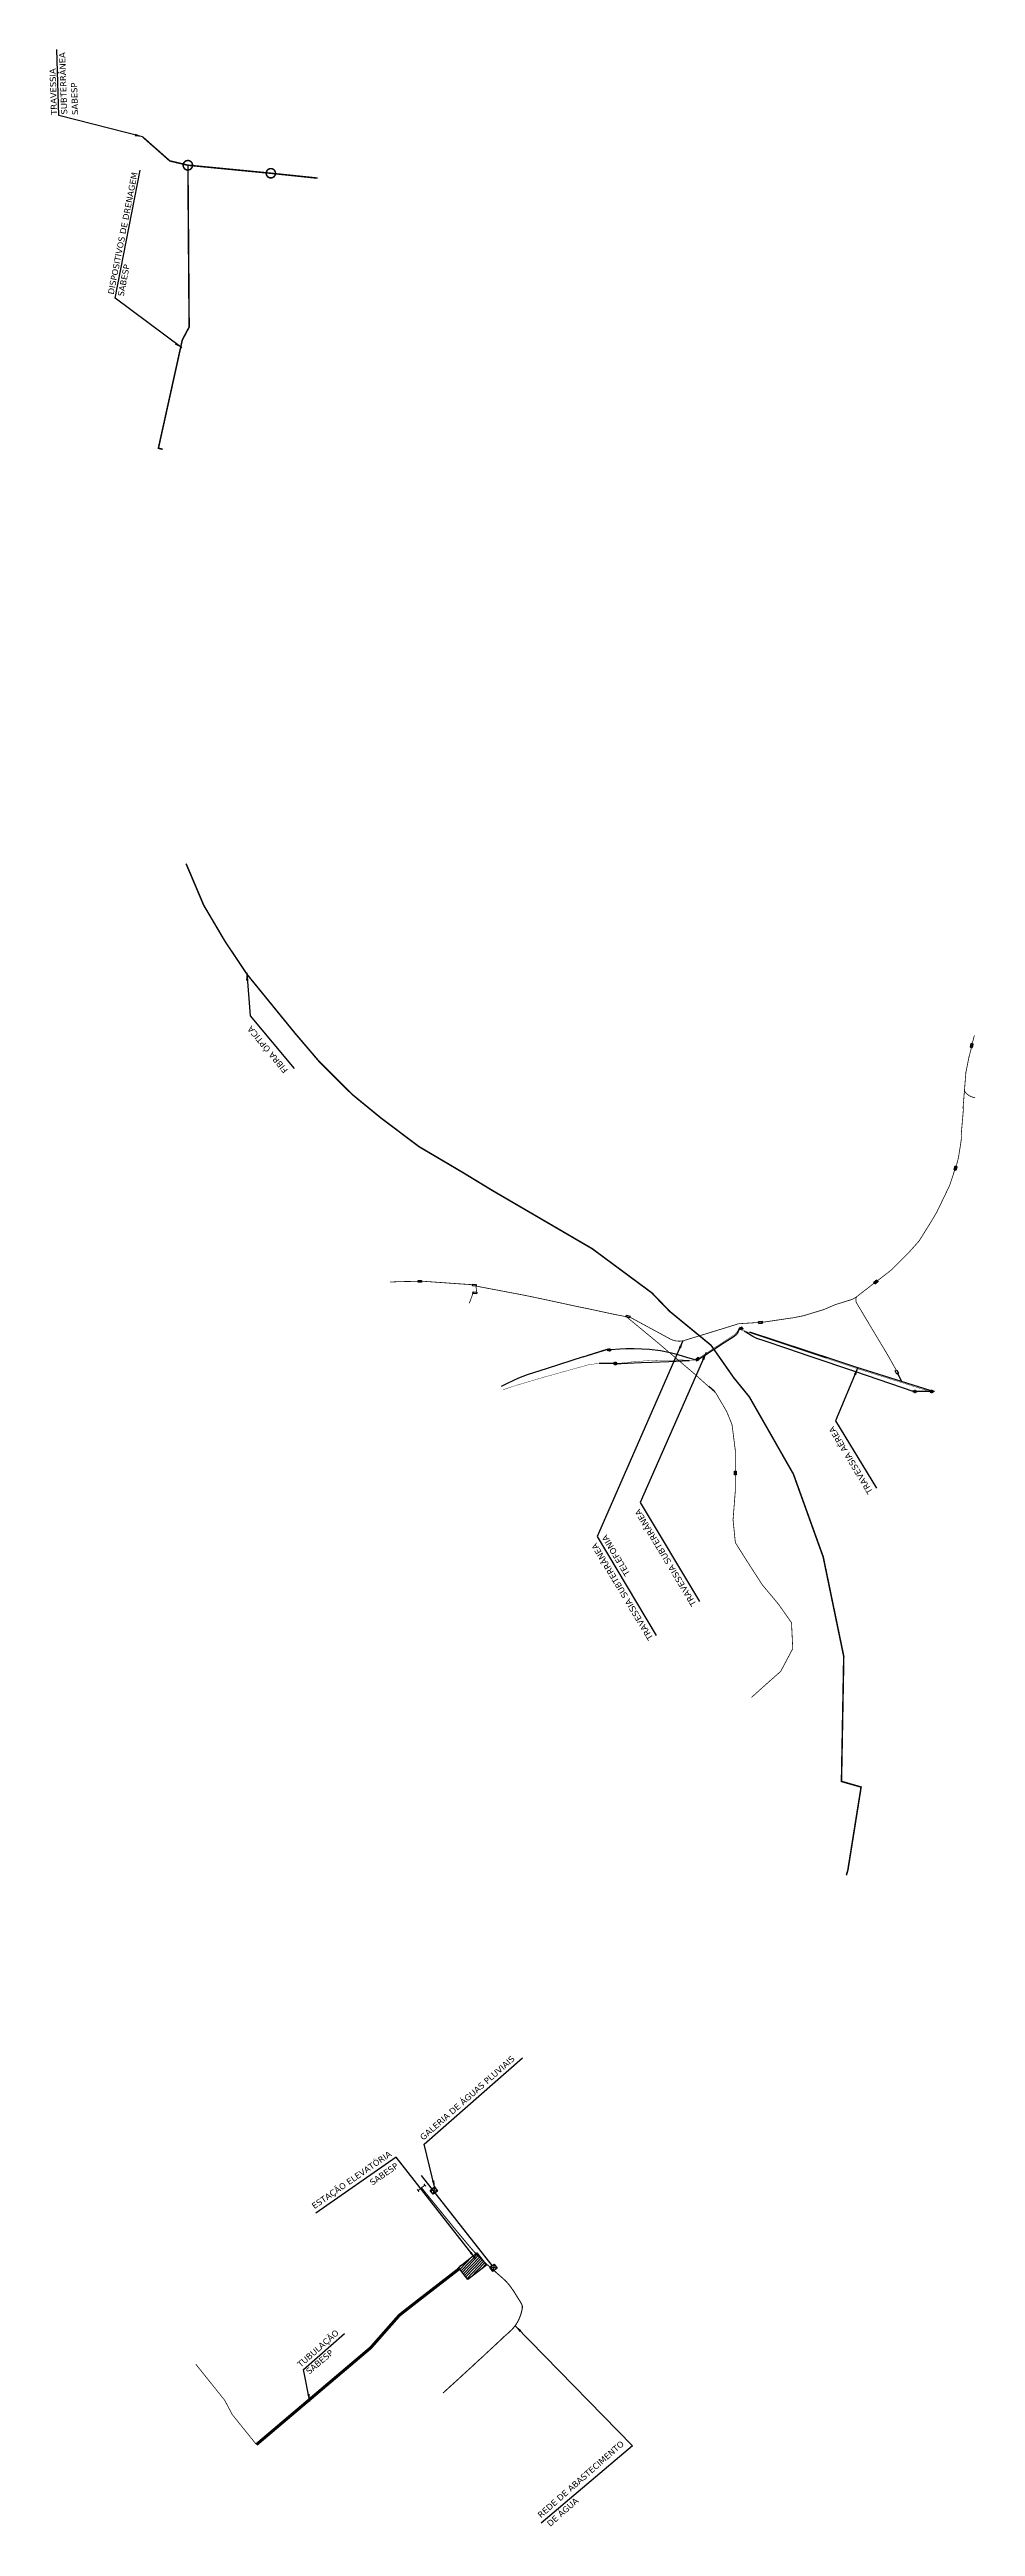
# Model space of a CAD drawing. Header units: metres. Extents: x 288740 to 329917, y 7396742 to 7465143.
# Drawn here: x 321476 to 322084, y 7403984 to 7405609 of the extents above; entities that cross this region are included whole.
import ezdxf

# ---------------------------------------------------------------- set-up
doc = ezdxf.new("R2010")
doc.units = ezdxf.units.M
doc.header["$LTSCALE"] = 10
for name, color, linetype in [('DUTO_CABO ÓPTICO', 31, 'Continuous'), ('DUTO_CABO ÓPTICO_TEXTOS', 2, 'Continuous'), ('DUTOS_ELETROPAULO', 80, 'Continuous'), ('DUTOS_LINHAS DE ALTA TENSÃO_TEXTOS', 2, 'Continuous'), ('DUTOS_SABESP', 151, 'Continuous'), ('DUTOS_SABESP_TEXTOS', 2, 'Continuous'), ('DUTOS_TELEFONIA', 162, 'Continuous')]:
    doc.layers.add(name, color=color, linetype=linetype)
doc.styles.get("Standard").update_dxf_attribs({"font": 'arial.ttf'})
doc.dimstyles.new('ISO-25', dxfattribs={"dimtxt": 2.5, "dimasz": 2.5, "dimexe": 1.25, "dimexo": 0.625, "dimtad": 1, "dimtxsty": 'Standard', "dimcen": 2.5, "dimadec": 0, "dimazin": 0, "dimtfac": 1, "dimtmove": 0, "dimatfit": 3, "dimfxl": 1, "dimarcsym": 0})

msp = doc.modelspace()

# ---------------------------------------------------------------- hatches: boundary and pattern name
at = {"layer": 'DUTOS_SABESP'}
h = msp.add_hatch(dxfattribs=at)
h.set_pattern_fill('ANSI31', color=256, scale=10, angle=1.386, style=0)
h.set_pattern_definition([(46.386047577, (178693.409, -5896.9264), (-0.90500488347, 0.86224483814), [])])
h.paths.add_polyline_path([(321744.2, 7404153.5), (321756.4, 7404163), (321762.6, 7404155.1), (321750.4, 7404145.6)])
at = {"layer": 'DUTOS_TELEFONIA'}
h = msp.add_hatch(color=256, dxfattribs=at)
h.paths.add_polyline_path([(322035.7, 7404734.1), (322035.1, 7404735.2), (322034.8, 7404735)])
h.paths.add_polyline_path([(322035.7, 7404734.1), (322035.4, 7404735.3), (322035.1, 7404735.2)])

# ---------------------------------------------------------------- linework, layer by layer
at = {"layer": 'DUTO_CABO ÓPTICO', "const_width": 1}
msp.add_lwpolyline([(321565.4, 7405074.5), (321577, 7405047.2), (321591, 7405023.5), (321605.6, 7405001.7), (321637, 7404963.2), (321652.8, 7404944.7), (321674.5, 7404923.1), (321693.2, 7404907.8), (321718.3, 7404888.9), (321746.8, 7404872.1), (321766.2, 7404860.3), (321832.1, 7404821.9), (321871.3, 7404792.9), (321883, 7404780.8), (321910.2, 7404758.5), (321925.1, 7404737.2), (321935.3, 7404724.7), (321964.2, 7404674.1), (321983.8, 7404619.7), (321997.3, 7404554.4), (321995.8, 7404472.4), (322008.7, 7404468.7), (322000, 7404414.2), (321999, 7404410.8)], dxfattribs=at)
at = {"layer": 'DUTOS_ELETROPAULO'}
for points in [[(321900.3, 7404748.7), (321895, 7404750.4), (321888.6, 7404752.3), (321883.4, 7404753.5), (321876.9, 7404754.8), (321869.7, 7404755.7), (321859.7, 7404756.3), (321854.1, 7404756.2), (321850.2, 7404756.1), (321844.4, 7404755.6), (321842.2, 7404755.4)], [(321843.3, 7404756.5), (321843.5, 7404754.4), (321843.3, 7404756.5)], [(321928.8, 7404769.4), (321927.9, 7404767.6), (321927.3, 7404766.6), (321926.8, 7404765.6), (321925.4, 7404764.4), (321918.8, 7404760.1), (321911.7, 7404755.6), (321904.1, 7404750.6), (321902.1, 7404749.4)], [(321930.7, 7404768.8), (321931, 7404769.7), (321929, 7404770.3)], [(321930.2, 7404770.6), (321929.5, 7404768.5)], [(322056.9, 7404728.2), (322042.9, 7404728.3), (322005.3, 7404741.1), (321974.6, 7404751.5), (321960.5, 7404756.3), (321945.1, 7404761.4), (321940.2, 7404763), (321937.5, 7404764.3), (321934.7, 7404766), (321931.9, 7404767.7)], [(322054, 7404728.8), (322054.1, 7404727.7), (322056.1, 7404727.7), (322056, 7404728.7), (322054, 7404728.8), (322005.3, 7404744.1), (321990.7, 7404749), (321973.5, 7404754.6), (321953.5, 7404761.3), (321935.6, 7404767.2), (321953.5, 7404761.3), (321973.5, 7404754.6), (321986, 7404750.5)], [(321826.2, 7404750.9), (321802.5, 7404743.3), (321789.3, 7404739.2), (321783.8, 7404737), (321776.2, 7404733.4), (321772.3, 7404731.4)], [(321826.2, 7404750.9), (321842.3, 7404755.9), (321828.5, 7404751.6)], [(321846.3, 7404746.7), (321836.7, 7404746.7)], [(321842.3, 7404755.9), (321844.3, 7404756.1), (321844.4, 7404755.1)], [(321846.2, 7404747.2), (321846.2, 7404746.1), (321848.2, 7404746), (321848.2, 7404747)], [(321847.2, 7404745.5), (321847.3, 7404747.7), (321847.2, 7404745.5)], [(321847.3, 7404746.6), (321847.3, 7404746.6), (321847.3, 7404746.6), (321847.3, 7404746.6), (321851.1, 7404746.6), (321859.6, 7404747.1), (321864.2, 7404747.2), (321871.3, 7404747.4), (321882.5, 7404747.9), (321896.1, 7404748.5)], [(321900.1, 7404749.2), (321901.7, 7404750.5)], [(321900.2, 7404748.6), (321902.4, 7404750.5), (321900.2, 7404748.6)], [(321900.5, 7404750.4), (321901.9, 7404748.6)], [(322044, 7404729.4), (322043.9, 7404727.1)], [(322055, 7404729.3), (322055, 7404727.1)]]:
    msp.add_lwpolyline(points, dxfattribs=at)
at = {"layer": 'DUTOS_ELETROPAULO', "const_width": 0.25}
msp.add_lwpolyline([(321928.3, 7404769.3), (321927.3, 7404767.5), (321926.1, 7404766), (321922.2, 7404763.4), (321904.6, 7404751.8), (321901.9, 7404750)], dxfattribs=at)
at = {"layer": 'DUTOS_ELETROPAULO'}
for points in [[(321931, 7404769.7), (321930.7, 7404768.8), (321928.7, 7404769.4), (321929, 7404770.3)], [(321842.4, 7404754.9), (321842.3, 7404755.9), (321844.3, 7404756.1), (321844.4, 7404755.1)], [(321846.2, 7404746.1), (321848.2, 7404746), (321848.2, 7404747), (321846.2, 7404747.2)], [(321901.7, 7404750.5), (321900.1, 7404749.2), (321900.7, 7404748.4), (321902.4, 7404749.7)], [(322045, 7404728.7), (322045, 7404727.7), (322043, 7404727.7), (322042.9, 7404728.8)]]:
    msp.add_lwpolyline(points, close=True, dxfattribs=at)
for points in [[(322054, 7404728.2, 0.25, 0.25, 0), (322005.3, 7404743.5, 0.25, 0.25, 0), (321953.4, 7404760.8, 0.25, 0.25, 0), (321930, 7404768.6, 0, 0, 0)], [(321774.4, 7404728.7, 0, 0, 0), (321774.3, 7404728.7, 0, 0, 0), (321782.9, 7404731.2, 0, 0, 0), (321786.1, 7404732.2, 0, 0, 0), (321817.6, 7404741.3, 0, 0, 0), (321830.4, 7404744.9, 0, 0, 0), (321833.6, 7404745.6, 0, 0, 0), (321837.3, 7404746, 0, 0, 0), (321841.2, 7404746.3, 0, 0, 0), (321846.3, 7404746.7, 0.25, 0.25, 0), (321836.7, 7404746.7, 0.25, 0.25, 0), (321829.8, 7404745.8, 0.25, 0.25, 0), (321800, 7404737.5, 0.25, 0.25, 0), (321782.4, 7404732.3, 0.25, 0.25, 0), (321773.5, 7404729.4, 0, 0, 0)], [(321900.3, 7404748.7, 0.25, 0.25, 0), (321890.6, 7404748.9, 0.25, 0.25, 0), (321877.4, 7404748.8, 0.25, 0.25, 0), (321867.6, 7404748.4, 0.25, 0.25, 0), (321859.1, 7404747.7, 0.25, 0.25, 0), (321853.8, 7404747.2, 0.25, 0.25, 0), (321848.3, 7404746.5, 0, 0, 0), (321853.8, 7404747.2, 0, 0, 0), (321859.1, 7404747.7, 0, 0, 0)]]:
    msp.add_lwpolyline(points, format="xyseb", dxfattribs=at)
at = {"layer": 'DUTOS_SABESP'}
for points, const_width in [([(321651.7, 7405524.3), (321621.1, 7405527.5), (321566.5, 7405532.8), (321554.7, 7405535.6), (321536.8, 7405551.4)], 1), ([(321550, 7405346.4), (321547.2, 7405347.1), (321562.9, 7405418.1), (321567.4, 7405426.6), (321566.6, 7405532.8)], 1), ([(321717.1, 7404204.8), (321718.4, 7404203.1)], 0.7), ([(321717.7, 7404204), (321722.3, 7404207.6)], 0.7), ([(321720, 7404205.8), (321723.8, 7404201.1), (321733.8, 7404188.8), (321741.2, 7404179.7), (321746.5, 7404173.3), (321750.1, 7404169), (321752.4, 7404166.3), (321753.8, 7404164.7), (321754.7, 7404163.7), (321755.5, 7404162.8), (321756.4, 7404162), (321757.1, 7404161.1), (321757.9, 7404160.3), (321758.7, 7404159.5), (321759.6, 7404158.7), (321760.4, 7404157.9), (321761.3, 7404157), (321762.3, 7404156.1), (321763.3, 7404155.2), (321764.4, 7404154.3), (321765.4, 7404153.3), (321766.5, 7404152.4), (321767.5, 7404151.6), (321768.5, 7404150.7), (321769.4, 7404149.9), (321770.2, 7404149.2), (321770.9, 7404148.6), (321771.6, 7404148), (321772.2, 7404147.4), (321772.8, 7404146.9), (321773.3, 7404146.5), (321773.8, 7404146), (321774.2, 7404145.6), (321774.7, 7404145.2), (321775.1, 7404144.8), (321775.5, 7404144.4), (321775.9, 7404144), (321776.2, 7404143.6), (321776.6, 7404143.2), (321776.9, 7404142.8), (321777.3, 7404142.4), (321777.6, 7404142), (321777.9, 7404141.6), (321778.2, 7404141.2), (321778.5, 7404140.8), (321778.8, 7404140.4), (321779.1, 7404140), (321779.3, 7404139.6), (321779.6, 7404139.3), (321779.9, 7404138.9), (321780.1, 7404138.5), (321780.4, 7404138.2), (321780.6, 7404137.8), (321780.9, 7404137.4), (321781.2, 7404136.9), (321781.5, 7404136.4), (321781.8, 7404135.9), (321782.2, 7404135.3), (321782.6, 7404134.6), (321783.1, 7404133.9), (321783.5, 7404133.2), (321783.9, 7404132.5), (321784.4, 7404131.8), (321784.8, 7404131.2), (321785.1, 7404130.6), (321785.4, 7404130.1), (321785.7, 7404129.6), (321785.9, 7404129.1), (321786.1, 7404128.6), (321786.2, 7404128.1), (321786.2, 7404127.5), (321786.2, 7404126.9), (321786.1, 7404126.1), (321785.9, 7404125.2), (321785.6, 7404124.1), (321785.3, 7404123), (321784.9, 7404121.8), (321784.4, 7404120.6), (321783.9, 7404119.3), (321783.3, 7404118.1), (321782.6, 7404116.9), (321781.9, 7404115.8), (321781.1, 7404114.8), (321780.3, 7404113.8), (321779.5, 7404112.9), (321778.7, 7404112.1), (321777.9, 7404111.4), (321777.2, 7404110.7), (321776.5, 7404110.1), (321776, 7404109.6), (321775.5, 7404109.2), (321775, 7404108.8), (321774.6, 7404108.4), (321774.2, 7404108.1), (321773.8, 7404107.7), (321773.4, 7404107.3), (321772.8, 7404106.8), (321772.3, 7404106.2), (321771.6, 7404105.6), (321770.9, 7404104.9), (321770.1, 7404104.2), (321769.3, 7404103.5), (321768.5, 7404102.7), (321767.6, 7404101.9), (321766.8, 7404101.1), (321765.9, 7404100.3), (321765, 7404099.5), (321764.2, 7404098.7), (321763.3, 7404097.9), (321762.4, 7404097.1), (321761.5, 7404096.2), (321760.7, 7404095.4), (321759.8, 7404094.6), (321758.9, 7404093.8), (321758, 7404093), (321757, 7404092.1), (321756, 7404091.1), (321754.8, 7404090.1), (321753.6, 7404088.9), (321752.2, 7404087.6), (321750.6, 7404086.2), (321748.9, 7404084.6), (321747, 7404082.9), (321745, 7404081), (321742.9, 7404079.1), (321740.7, 7404077.1), (321738.5, 7404075.1), (321736.3, 7404073.1), (321734.2, 7404071.2)], 0.7), ([(321721.6, 7404208.4), (321722.9, 7404206.7)], 0.7)]:
    msp.add_lwpolyline(points, dxfattribs=dict(at, const_width=const_width))
at = {"layer": 'DUTOS_SABESP', "const_width": 1}
for points in [[(321567.2, 7405535.8, 0.989044), (321565.9, 7405529.7)], [(321565.9, 7405529.7, 0.989044), (321567.2, 7405535.8)], [(321621.7, 7405530.5, 0.989044), (321620.4, 7405524.5)], [(321620.4, 7405524.5, 0.989044), (321621.7, 7405530.5)]]:
    msp.add_lwpolyline(points, format="xyb", dxfattribs=at)
at = {"layer": 'DUTOS_SABESP'}
for points in [[(321766.3, 7404154.7), (321719.9, 7404213.9)], [(321730.5, 7404203.6), (321725.7, 7404204.1)], [(321728.5, 7404206.3), (321727.7, 7404201.5)], [(321767.7, 7404155.7), (321766.9, 7404150.9)], [(321769.7, 7404153.1), (321764.9, 7404153.6)]]:
    msp.add_lwpolyline(points, dxfattribs=at)
for points in [[(321728.5, 7404206.3), (321730.5, 7404203.6), (321727.7, 7404201.5), (321725.7, 7404204.1), (321728.5, 7404206.3)], [(321767.7, 7404155.7), (321769.7, 7404153.1), (321766.9, 7404150.9), (321764.9, 7404153.6), (321767.7, 7404155.7)]]:
    msp.add_lwpolyline(points, close=True, dxfattribs=at)
at = {"layer": 'DUTOS_SABESP', "elevation": -807}
for points in [[(321756.4, 7404163), (321762.6, 7404155.1), (321750.4, 7404145.6), (321744.2, 7404153.5)], [(321744.2, 7404153.5), (321756.4, 7404163), (321762.6, 7404155.1), (321750.4, 7404145.6)]]:
    msp.add_lwpolyline(points, close=True, dxfattribs=at)
for points, const_width in [([(321744.8, 7404152.7), (321714.3, 7404129.1), (321705.4, 7404122.1), (321686.6, 7404100.8), (321611.6, 7404037.3)], 2), ([(321611.6, 7404037.3), (321595.7, 7404057), (321590.8, 7404066.3), (321571.8, 7404090)], 0.5)]:
    msp.add_lwpolyline(points, dxfattribs=dict(at, const_width=const_width))
at = {"layer": 'DUTOS_SABESP'}
for centre, radius, start, end in [((321728.1, 7404203.9), 1.79, 148.4805, 285.2047), ((321728.1, 7404203.9), 1.79, 328.4805, 105.2047), ((321767.3, 7404153.3), 1.81, 329.9989, 103.6863), ((321767.3, 7404153.3), 1.81, 149.9989, 283.6863)]:
    msp.add_arc(centre, radius, start, end, dxfattribs=at)
at = {"layer": 'DUTOS_TELEFONIA', "lineweight": 53, "const_width": 0.5}
for points in [[(322074.4, 7404896.4), (322074.9, 7404902), (322075.8, 7404912.5), (322075.7, 7404914.8), (322077.5, 7404937.6), (322079.5, 7404947.5), (322081.2, 7404954)], [(322081.6, 7404956.3), (322083.1, 7404961.9)], [(322074.6, 7404896.3), (322074.4, 7404892.9), (322074, 7404890.3), (322072.8, 7404882.8), (322072.3, 7404880.3), (322071.1, 7404875.8)], [(322070.2, 7404873.6), (322066.7, 7404863.1), (322058.1, 7404845.3), (322058.1, 7404845.3)], [(322058.1, 7404845.4), (322054.9, 7404840), (322053.8, 7404838.2), (322046.8, 7404827), (322039.4, 7404818.7), (322028.4, 7404807.8), (322019.3, 7404800.8)], [(321963.6, 7404776.5), (321970.7, 7404777.9), (321984, 7404781.9), (321991.7, 7404785.2), (322003, 7404788.7), (322003, 7404788.7), (322004, 7404789.3)], [(322004, 7404789.3), (322004.3, 7404789.5), (322005, 7404789.8), (322017.4, 7404799.4)], [(321963.5, 7404776.5), (321960.6, 7404776.1), (321943.8, 7404773.6)]]:
    msp.add_lwpolyline(points, dxfattribs=at)
at = {"layer": 'DUTOS_TELEFONIA', "lineweight": 53}
for points in [[(322081.6, 7404954), (322080.5, 7404954.2), (322081, 7404956.5), (322082.1, 7404956.2)], [(322071, 7404873.4), (322069.9, 7404873.7), (322070.5, 7404876), (322071.6, 7404875.6)], [(322017.8, 7404798.9), (322017.1, 7404799.8), (322019, 7404801.2), (322019.7, 7404800.3)], [(321941.5, 7404772.8), (321941.4, 7404774), (321943.7, 7404774.2), (321943.8, 7404773.1)]]:
    msp.add_lwpolyline(points, close=True, dxfattribs=at)
at = {"layer": 'DUTOS_TELEFONIA', "lineweight": 53, "const_width": 0.5}
for points in [[(322076.6, 7404925.4, 0.228737), (322083.6, 7404921)], [(322005.8, 7404790.5, 0.222832), (322005.6, 7404786.5), (322005.9, 7404786), (322026.2, 7404752.1), (322031, 7404743.6), (322031.8, 7404742.1)], [(321856.7, 7404777.1), (321883.1, 7404762.8, 0.201963), (321892.9, 7404761.8), (321926.1, 7404772), (321928.2, 7404772.7, -0.056898), (321928.5, 7404772.7), (321941.4, 7404773.5)]]:
    msp.add_lwpolyline(points, format="xyb", dxfattribs=at)
at = {"layer": 'DUTOS_TELEFONIA', "const_width": 0.5}
for points in [[(321717.8, 7404800.5), (321705, 7404800.3), (321699.3, 7404800)], [(321753.4, 7404798.3), (321744.3, 7404798.9), (321720.2, 7404800.6)], [(321753.8, 7404792.6), (321751.4, 7404786.1)], [(321755.7, 7404797.3), (321756.3, 7404793.4)], [(321854.4, 7404777.3), (321845.3, 7404779.1), (321830, 7404782.4), (321823.5, 7404783.7), (321813.8, 7404785.8), (321798.5, 7404789.1), (321787.4, 7404791.4), (321755.7, 7404797.4)], [(321854.9, 7404777), (321875.6, 7404759.9), (321899, 7404740), (321913.3, 7404727.2), (321920.4, 7404715.1), (321923.9, 7404706.6), (321926.1, 7404689.5), (321926.1, 7404663.2), (321924.6, 7404644.1), (321926.1, 7404629.1), (321933.2, 7404617.8), (321943.8, 7404601.4), (321954.5, 7404588.6), (321963, 7404576.5), (321963.8, 7404559.5), (321955.9, 7404544.6), (321944.6, 7404534.6), (321936.7, 7404527.5)]]:
    msp.add_lwpolyline(points, dxfattribs=at)
at = {"layer": 'DUTOS_TELEFONIA'}
for points in [[(321717.8, 7404800), (321717.8, 7404801.1), (321720.1, 7404801.1), (321720.1, 7404800)], [(321753.5, 7404797.6), (321753.6, 7404798.7), (321755.9, 7404798.5), (321755.8, 7404797.4)], [(321753.8, 7404792.6), (321754, 7404793.7), (321756.3, 7404793.3), (321756.1, 7404792.2)], [(321753.9, 7404792.6), (321754.1, 7404793.7), (321756.4, 7404793.3), (321756.2, 7404792.2)], [(321854.3, 7404777.1), (321854.6, 7404778.2), (321856.9, 7404777.6), (321856.5, 7404776.5)], [(322031.1, 7404741.7), (322032.1, 7404742.3), (322033.2, 7404740.2), (322032.2, 7404739.7)], [(321925.6, 7404676), (321926.7, 7404675.9), (321926.6, 7404673.6), (321925.5, 7404673.6)]]:
    msp.add_lwpolyline(points, close=True, dxfattribs=at)
msp.add_lwpolyline([(321912.8, 7404727.6, 0.081692), (321912.2, 7404728.4), (321908.6, 7404731.5)], format="xyb", dxfattribs=at)
msp.add_lwpolyline([(322032.7, 7404740), (322035.3, 7404734.9)], dxfattribs=at)

# ---------------------------------------------------------------- texts
at = {"layer": 'DUTO_CABO ÓPTICO_TEXTOS', "color": 2, "insert": (321629.5, 7404936.6), "char_height": 4, "width": 134.388, "attachment_point": 1, "rotation": 129.6031}
msp.add_mtext('\\A1;{\\fVerdana|b0|i0|c0|p34;FIBRA ÓPTICA}', dxfattribs=at)
at = {"layer": 'DUTOS_LINHAS DE ALTA TENSÃO_TEXTOS', "color": 2, "char_height": 4, "width": 134.388, "attachment_point": 1, "rotation": 120.9461}
for s, insert in [('\\A1;{\\fVerdana|b0|i0|c0|p34;TRAVESSIA AÉREA }', (322013.1, 7404660.4, -16)), ('\\A1;{\\fVerdana|b0|i0|c0|p34;TRAVESSIA SUBTERRÂNEA }', (321897.3, 7404586.8)), ('\\A1;{\\fVerdana|b0|i0|c0|p34;TRAVESSIA SUBTERRÂNEA }', (321868.9, 7404564.5)), ('\\A1;{\\fVerdana|b0|i0|c0|p34;TELEFONIA}', (321853.7, 7404606.6))]:
    msp.add_mtext(s, dxfattribs=dict(at, insert=insert))
at = {"layer": 'DUTOS_SABESP_TEXTOS', "color": 2, "char_height": 4, "width": 134.388}
for s, insert, attachment_point, rotation in [('\\A1;{\\fVerdana|b0|i0|c0|p34;TRAVESSIA \\PSUBTERRÂNEA}', (321476.7, 7405565.8), 1, 91.9492), ('\\A1;{\\fVerdana|b0|i0|c0|p34;SABESP}', (321490.5, 7405565.7), 1, 91.9492), ('\\A1;{\\fVerdana|b0|i0|c0|p34;DISPOSITIVOS DE DRENAGEM\\PSABESP}', (321513.9, 7405448.5), 1, 78.8244), ('\\A1;{\\fVerdana|b0|i0|c0|p34;GALERIA DE ÁGUAS PLUVIAIS}', (321718.5, 7404239.7), 1, 41.2979), ('\\A1;{\\fVerdana|b0|i0|c0|p34;ESTAÇÃO ELEVATÓRIA}', (321698.4, 7404230.3), 3, 34.6951), ('\\A1;{\\fVerdana|b0|i0|c0|p34;SABESP}', (321702.9, 7404222.5), 3, 34.6951), ('\\A1;{\\fVerdana|b0|i0|c0|p34;TUBULAÇÃO}', (321638, 7404090.7), 1, 41.2979), ('\\A1;{\\fVerdana|b0|i0|c0|p34;SABESP}', (321659.9, 7404099.9), 3, 40.1413), ('\\A1;{\\fVerdana|b0|i0|c0|p34;REDE DE ABASTECIMENTO}', (321795.8, 7403991.9), 1, 41.2979), ('\\A1;{\\fVerdana|b0|i0|c0|p34;DE ÁGUA}', (321801.9, 7403986.2), 1, 41.2979)]:
    msp.add_mtext(s, dxfattribs=dict(at, insert=insert, attachment_point=attachment_point, rotation=rotation))

# ---------------------------------------------------------------- leaders
at = {"layer": 'DUTO_CABO ÓPTICO_TEXTOS', "color": 2}
msp.add_leader([(321605.2, 7405002.9), (321607.4, 7404974.7), (321636.4, 7404940.1)], dimstyle='ISO-25', override={"dimscale": 2}, dxfattribs=at)
at = {"layer": 'DUTOS_LINHAS DE ALTA TENSÃO_TEXTOS', "color": 2}
for points in [[(321891.7, 7404761.4), (321835.3, 7404633), (321874.1, 7404568.2)], [(321907, 7404753.7), (321863.7, 7404655.3), (321902.5, 7404590.5)], [(322006.6, 7404743.9, -16), (321991.9, 7404708.9, -16), (322018.9, 7404664.9, -16)]]:
    msp.add_leader(points, dimstyle='ISO-25', override={"dimscale": 2}, dxfattribs=at)
at = {"layer": 'DUTOS_SABESP_TEXTOS', "color": 2}
for points in [[(321536.8, 7405551.4), (321481.9, 7405565.5), (321480.5, 7405608.7)], [(321562.5, 7405412.9), (321518.8, 7405445.6), (321535.3, 7405529.6)], [(321728.8, 7404205.6), (321721.8, 7404234.3), (321786.4, 7404291.1)], [(321755.4, 7404159.3), (321703.4, 7404225.8), (321650.5, 7404189.2)], [(321646.7, 7404065.5), (321642.6, 7404086.6), (321669.5, 7404110.2)], [(321781.5, 7404115.3), (321858.5, 7404036.5), (321798.5, 7403985.7)]]:
    msp.add_leader(points, dimstyle='ISO-25', override={"dimscale": 2}, dxfattribs=at)

doc.saveas('drawing.dxf')
